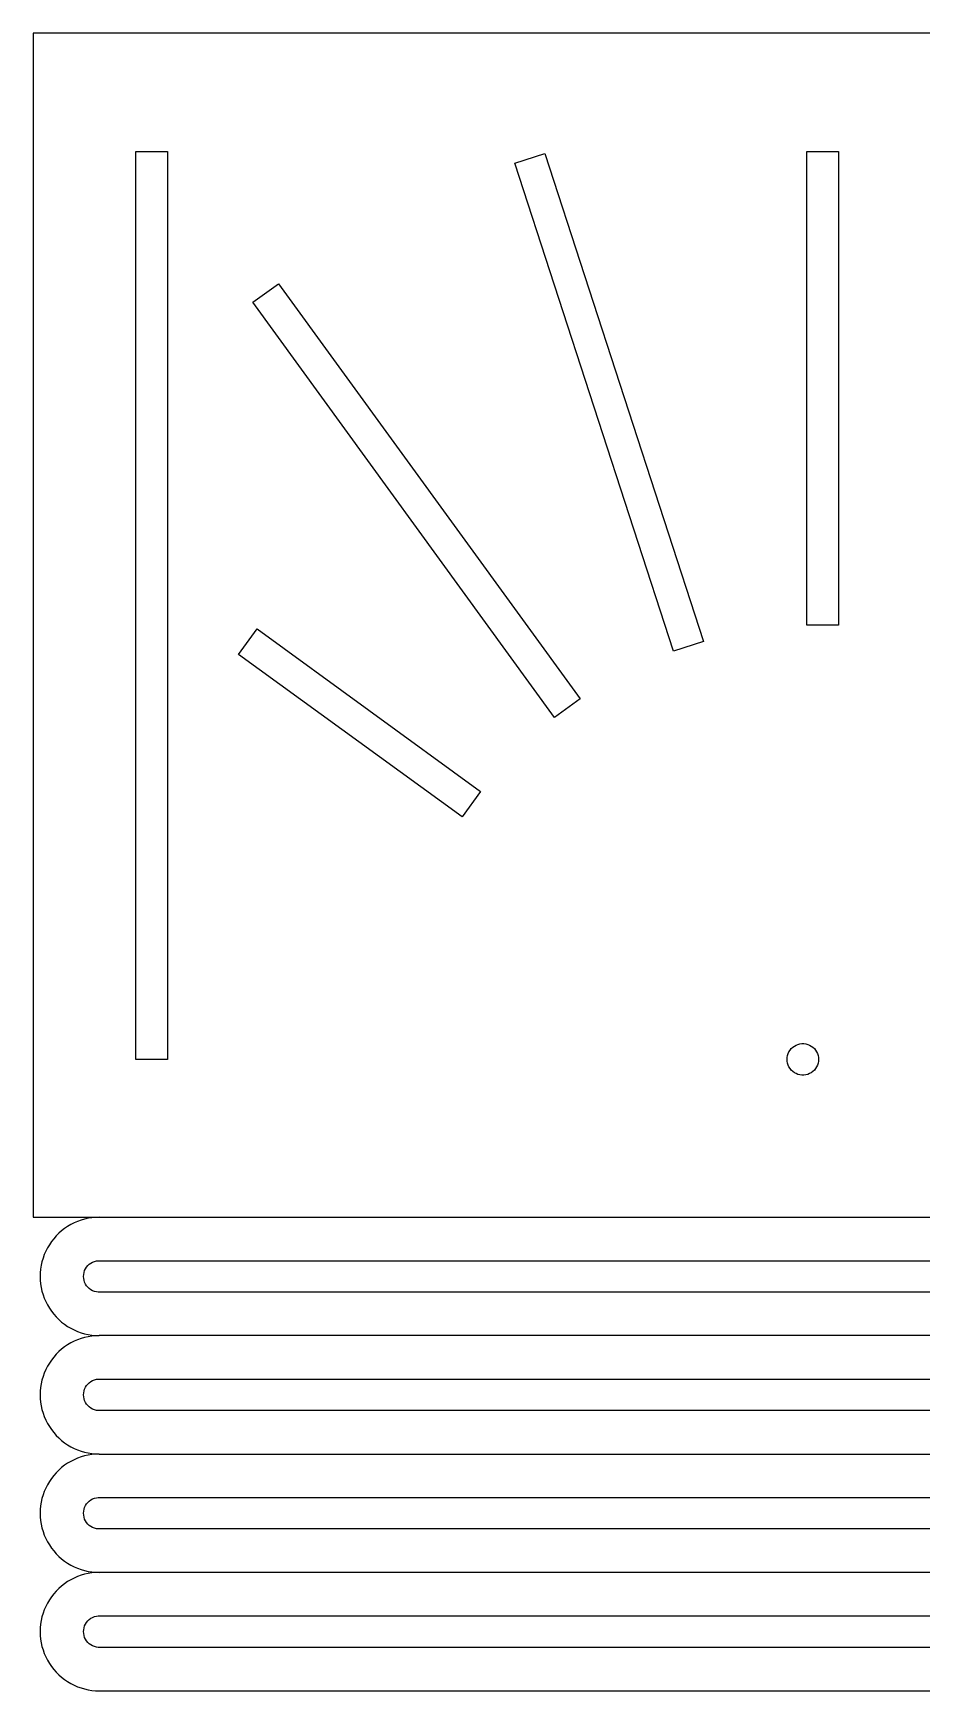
# Model space of a CAD drawing. Header units: centimetres. Extents: x 1 to 101, y 0 to 92.
# Drawn here: x 0.51 to 23.02, y 0.21 to 42.21 of the extents above; entities that cross this region are included whole.
import ezdxf

# ---------------------------------------------------------------- set-up
doc = ezdxf.new("R2010")
doc.units = ezdxf.units.CM
doc.layers.get('0').update_dxf_attribs({"lineweight": 25, "true_color": 0xffffff})

msp = doc.modelspace()

# ---------------------------------------------------------------- linework, layer by layer
for p, q in [((40.508, 42.211), (0.508, 42.211)), ((0.508, 42.211), (0.508, 12.211)), ((3.108, 39.211), (3.908, 39.211)), ((3.108, 16.211), (3.108, 39.211)), ((3.908, 39.211), (3.908, 16.211)), ((12.711, 38.913), (13.472, 39.16)), ((13.472, 39.16), (17.489, 26.796)), ((20.108, 39.211), (20.908, 39.211)), ((20.108, 27.211), (20.108, 39.211)), ((20.908, 39.211), (20.908, 27.211)), ((16.728, 26.549), (12.711, 38.913)), ((6.077, 35.392), (6.725, 35.863)), ((6.725, 35.863), (14.366, 25.345)), ((13.719, 24.875), (6.077, 35.392)), ((5.711, 26.468), (6.181, 27.115)), ((6.181, 27.115), (11.844, 23)), ((20.908, 27.211), (20.108, 27.211)), ((11.374, 22.353), (5.711, 26.468)), ((17.489, 26.796), (16.728, 26.549)), ((14.366, 25.345), (13.719, 24.875)), ((11.844, 23), (11.374, 22.353)), ((19.636, 16.358), (19.657, 16.404)), ((19.657, 16.404), (19.684, 16.446)), ((19.684, 16.446), (19.716, 16.485)), ((19.716, 16.485), (19.753, 16.519)), ((19.753, 16.519), (19.794, 16.549)), ((19.794, 16.549), (19.838, 16.573)), ((19.838, 16.573), (19.884, 16.591)), ((19.884, 16.591), (19.933, 16.604)), ((19.933, 16.604), (19.983, 16.61)), ((19.983, 16.61), (20.033, 16.61)), ((20.033, 16.61), (20.083, 16.604)), ((20.083, 16.604), (20.132, 16.591)), ((20.132, 16.591), (20.178, 16.573)), ((20.178, 16.573), (20.222, 16.549)), ((20.222, 16.549), (20.263, 16.519)), ((20.263, 16.519), (20.3, 16.485)), ((20.3, 16.485), (20.332, 16.446)), ((20.332, 16.446), (20.359, 16.404)), ((20.359, 16.404), (20.38, 16.358)), ((3.908, 16.211), (3.108, 16.211)), ((19.608, 16.211), (19.611, 16.261)), ((19.611, 16.161), (19.608, 16.211)), ((19.611, 16.261), (19.621, 16.311)), ((19.621, 16.112), (19.611, 16.161)), ((19.621, 16.311), (19.636, 16.358)), ((19.636, 16.064), (19.621, 16.112)), ((19.657, 16.018), (19.636, 16.064)), ((19.684, 15.976), (19.657, 16.018)), ((19.716, 15.937), (19.684, 15.976)), ((20.332, 15.976), (20.3, 15.937)), ((20.359, 16.018), (20.332, 15.976)), ((20.38, 16.064), (20.359, 16.018)), ((20.38, 16.358), (20.395, 16.311)), ((20.395, 16.112), (20.38, 16.064)), ((20.395, 16.311), (20.405, 16.261)), ((20.405, 16.161), (20.395, 16.112)), ((20.405, 16.261), (20.408, 16.211)), ((20.408, 16.211), (20.405, 16.161)), ((19.753, 15.903), (19.716, 15.937)), ((19.794, 15.873), (19.753, 15.903)), ((19.838, 15.849), (19.794, 15.873)), ((19.884, 15.831), (19.838, 15.849)), ((19.933, 15.818), (19.884, 15.831)), ((19.983, 15.812), (19.933, 15.818)), ((20.033, 15.812), (19.983, 15.812)), ((20.083, 15.818), (20.033, 15.812)), ((20.132, 15.831), (20.083, 15.818)), ((20.178, 15.849), (20.132, 15.831)), ((20.222, 15.873), (20.178, 15.849)), ((20.263, 15.903), (20.222, 15.873)), ((20.3, 15.937), (20.263, 15.903)), ((0.508, 12.211), (40.508, 12.211)), ((1.903, 12.184), (1.811, 12.164)), ((1.996, 12.199), (1.903, 12.184)), ((2.09, 12.208), (1.996, 12.199)), ((2.184, 12.211), (2.09, 12.208)), ((1.158, 11.805), (1.091, 11.738)), ((1.228, 11.867), (1.158, 11.805)), ((1.303, 11.925), (1.228, 11.867)), ((1.381, 11.978), (1.303, 11.925)), ((1.462, 12.026), (1.381, 11.978)), ((1.546, 12.068), (1.462, 12.026)), ((1.632, 12.106), (1.546, 12.068)), ((1.721, 12.138), (1.632, 12.106)), ((1.811, 12.164), (1.721, 12.138)), ((0.827, 11.35), (0.79, 11.263)), ((0.87, 11.434), (0.827, 11.35)), ((0.918, 11.515), (0.87, 11.434)), ((0.971, 11.593), (0.918, 11.515)), ((1.029, 11.667), (0.971, 11.593)), ((1.091, 11.738), (1.029, 11.667)), ((0.711, 10.992), (0.696, 10.899)), ((0.732, 11.084), (0.711, 10.992)), ((0.758, 11.175), (0.732, 11.084)), ((0.79, 11.263), (0.758, 11.175)), ((1.834, 10.904), (1.861, 10.946)), ((1.861, 10.946), (1.893, 10.985)), ((1.893, 10.985), (1.929, 11.019)), ((1.929, 11.019), (1.97, 11.049)), ((1.97, 11.049), (2.014, 11.073)), ((2.014, 11.073), (2.061, 11.091)), ((2.061, 11.091), (2.109, 11.104)), ((2.109, 11.104), (2.159, 11.11)), ((2.159, 11.11), (37.829, 11.11)), ((0.687, 10.805), (0.684, 10.711)), ((0.684, 10.711), (0.687, 10.617)), ((0.696, 10.899), (0.687, 10.805)), ((0.687, 10.617), (0.696, 10.523)), ((0.696, 10.523), (0.711, 10.43)), ((1.784, 10.711), (1.788, 10.761)), ((1.788, 10.661), (1.784, 10.711)), ((1.788, 10.761), (1.797, 10.811)), ((1.797, 10.612), (1.788, 10.661)), ((1.797, 10.811), (1.813, 10.858)), ((1.813, 10.564), (1.797, 10.612)), ((1.813, 10.858), (1.834, 10.904)), ((1.834, 10.518), (1.813, 10.564)), ((1.861, 10.476), (1.834, 10.518)), ((0.711, 10.43), (0.732, 10.338)), ((0.732, 10.338), (0.758, 10.248)), ((0.758, 10.248), (0.79, 10.159)), ((0.79, 10.159), (0.827, 10.072)), ((1.893, 10.437), (1.861, 10.476)), ((1.929, 10.403), (1.893, 10.437)), ((1.97, 10.373), (1.929, 10.403)), ((2.014, 10.349), (1.97, 10.373)), ((2.061, 10.331), (2.014, 10.349)), ((2.109, 10.318), (2.061, 10.331)), ((2.159, 10.312), (2.109, 10.318)), ((37.829, 10.312), (2.159, 10.312)), ((0.827, 10.072), (0.87, 9.988)), ((0.87, 9.988), (0.918, 9.907)), ((0.918, 9.907), (0.971, 9.829)), ((0.971, 9.829), (1.029, 9.755)), ((1.029, 9.755), (1.091, 9.684)), ((1.091, 9.684), (1.158, 9.618)), ((1.158, 9.618), (1.228, 9.555)), ((1.228, 9.555), (1.303, 9.498)), ((1.303, 9.498), (1.381, 9.445)), ((1.381, 9.445), (1.462, 9.397)), ((1.462, 9.397), (1.546, 9.354)), ((1.546, 9.354), (1.632, 9.316)), ((1.632, 9.316), (1.721, 9.284)), ((1.721, 9.284), (1.811, 9.258)), ((1.811, 9.258), (1.903, 9.238)), ((1.228, 8.867), (1.158, 8.805)), ((1.303, 8.925), (1.228, 8.867)), ((1.381, 8.978), (1.303, 8.925)), ((1.462, 9.026), (1.381, 8.978)), ((1.546, 9.068), (1.462, 9.026)), ((1.632, 9.106), (1.546, 9.068)), ((1.721, 9.138), (1.632, 9.106)), ((1.811, 9.164), (1.721, 9.138)), ((1.903, 9.184), (1.811, 9.164)), ((1.903, 9.238), (1.996, 9.223)), ((1.996, 9.199), (1.903, 9.184)), ((1.996, 9.223), (2.09, 9.214)), ((2.09, 9.208), (1.996, 9.199)), ((2.09, 9.214), (2.184, 9.211)), ((2.184, 9.211), (2.09, 9.208)), ((49.184, 9.211), (2.184, 9.211)), ((0.87, 8.434), (0.827, 8.35)), ((0.918, 8.515), (0.87, 8.434)), ((0.971, 8.593), (0.918, 8.515)), ((1.029, 8.667), (0.971, 8.593)), ((1.091, 8.738), (1.029, 8.667)), ((1.158, 8.805), (1.091, 8.738)), ((0.711, 7.992), (0.696, 7.899)), ((0.732, 8.084), (0.711, 7.992)), ((0.758, 8.175), (0.732, 8.084)), ((0.79, 8.263), (0.758, 8.175)), ((0.827, 8.35), (0.79, 8.263)), ((1.861, 7.946), (1.893, 7.985)), ((1.893, 7.985), (1.929, 8.019)), ((1.929, 8.019), (1.97, 8.049)), ((1.97, 8.049), (2.014, 8.073)), ((2.014, 8.073), (2.061, 8.091)), ((2.061, 8.091), (2.109, 8.104)), ((2.109, 8.104), (2.159, 8.11)), ((2.159, 8.11), (47.826, 8.11)), ((0.687, 7.805), (0.684, 7.711)), ((0.684, 7.711), (0.687, 7.617)), ((0.696, 7.899), (0.687, 7.805)), ((0.687, 7.617), (0.696, 7.523)), ((1.784, 7.711), (1.788, 7.761)), ((1.788, 7.661), (1.784, 7.711)), ((1.788, 7.761), (1.797, 7.811)), ((1.797, 7.612), (1.788, 7.661)), ((1.797, 7.811), (1.813, 7.858)), ((1.813, 7.564), (1.797, 7.612)), ((1.813, 7.858), (1.834, 7.904)), ((1.834, 7.518), (1.813, 7.564)), ((1.834, 7.904), (1.861, 7.946)), ((0.696, 7.523), (0.711, 7.43)), ((0.711, 7.43), (0.732, 7.338)), ((0.732, 7.338), (0.758, 7.248)), ((0.758, 7.248), (0.79, 7.159)), ((0.79, 7.159), (0.827, 7.072)), ((1.861, 7.476), (1.834, 7.518)), ((1.893, 7.437), (1.861, 7.476)), ((1.929, 7.403), (1.893, 7.437)), ((1.97, 7.373), (1.929, 7.403)), ((2.014, 7.349), (1.97, 7.373)), ((2.061, 7.331), (2.014, 7.349)), ((2.109, 7.318), (2.061, 7.331)), ((2.159, 7.312), (2.109, 7.318)), ((47.826, 7.312), (2.159, 7.312)), ((0.827, 7.072), (0.87, 6.988)), ((0.87, 6.988), (0.918, 6.907)), ((0.918, 6.907), (0.971, 6.829)), ((0.971, 6.829), (1.029, 6.755)), ((1.029, 6.755), (1.091, 6.684)), ((1.091, 6.684), (1.158, 6.618)), ((1.158, 6.618), (1.228, 6.555)), ((1.228, 6.555), (1.303, 6.498)), ((1.303, 6.498), (1.381, 6.445)), ((1.381, 6.445), (1.462, 6.397)), ((1.462, 6.397), (1.546, 6.354)), ((1.546, 6.354), (1.632, 6.316)), ((1.632, 6.316), (1.721, 6.284)), ((1.303, 5.925), (1.228, 5.867)), ((1.381, 5.978), (1.303, 5.925)), ((1.462, 6.026), (1.381, 5.978)), ((1.546, 6.068), (1.462, 6.026)), ((1.632, 6.106), (1.546, 6.068)), ((1.721, 6.138), (1.632, 6.106)), ((1.721, 6.284), (1.811, 6.258)), ((1.811, 6.164), (1.721, 6.138)), ((1.811, 6.258), (1.903, 6.238)), ((1.903, 6.184), (1.811, 6.164)), ((1.903, 6.238), (1.996, 6.223)), ((1.996, 6.199), (1.903, 6.184)), ((1.996, 6.223), (2.09, 6.214)), ((2.09, 6.208), (1.996, 6.199)), ((2.09, 6.214), (2.184, 6.211)), ((2.184, 6.211), (2.09, 6.208)), ((2.184, 6.211), (49.184, 6.211)), ((0.918, 5.515), (0.87, 5.434)), ((0.971, 5.593), (0.918, 5.515)), ((1.029, 5.667), (0.971, 5.593)), ((1.091, 5.738), (1.029, 5.667)), ((1.158, 5.805), (1.091, 5.738)), ((1.228, 5.867), (1.158, 5.805)), ((0.732, 5.084), (0.711, 4.992)), ((0.758, 5.175), (0.732, 5.084)), ((0.79, 5.263), (0.758, 5.175)), ((0.827, 5.35), (0.79, 5.263)), ((0.87, 5.434), (0.827, 5.35)), ((1.929, 5.019), (1.97, 5.049)), ((1.97, 5.049), (2.014, 5.073)), ((2.014, 5.073), (2.061, 5.091)), ((2.061, 5.091), (2.109, 5.104)), ((2.109, 5.104), (2.159, 5.11)), ((2.159, 5.11), (47.829, 5.11)), ((0.687, 4.805), (0.684, 4.711)), ((0.684, 4.711), (0.687, 4.617)), ((0.696, 4.899), (0.687, 4.805)), ((0.711, 4.992), (0.696, 4.899)), ((1.784, 4.711), (1.788, 4.761)), ((1.788, 4.661), (1.784, 4.711)), ((1.788, 4.761), (1.797, 4.811)), ((1.797, 4.612), (1.788, 4.661)), ((1.797, 4.811), (1.813, 4.858)), ((1.813, 4.858), (1.834, 4.904)), ((1.834, 4.904), (1.861, 4.946)), ((1.861, 4.946), (1.893, 4.985)), ((1.893, 4.985), (1.929, 5.019)), ((0.687, 4.617), (0.696, 4.523)), ((0.696, 4.523), (0.711, 4.43)), ((0.711, 4.43), (0.732, 4.338)), ((0.732, 4.338), (0.758, 4.248)), ((0.758, 4.248), (0.79, 4.159)), ((1.813, 4.564), (1.797, 4.612)), ((1.834, 4.518), (1.813, 4.564)), ((1.861, 4.476), (1.834, 4.518)), ((1.893, 4.437), (1.861, 4.476)), ((1.929, 4.403), (1.893, 4.437)), ((1.97, 4.373), (1.929, 4.403)), ((2.014, 4.349), (1.97, 4.373)), ((2.061, 4.331), (2.014, 4.349)), ((2.109, 4.318), (2.061, 4.331)), ((2.159, 4.312), (2.109, 4.318)), ((47.829, 4.312), (2.159, 4.312)), ((0.79, 4.159), (0.827, 4.072)), ((0.827, 4.072), (0.87, 3.988)), ((0.87, 3.988), (0.918, 3.907)), ((0.918, 3.907), (0.971, 3.829)), ((0.971, 3.829), (1.029, 3.755)), ((1.029, 3.755), (1.091, 3.684)), ((1.091, 3.684), (1.158, 3.618)), ((1.158, 3.618), (1.228, 3.555)), ((1.228, 3.555), (1.303, 3.498)), ((1.303, 3.498), (1.381, 3.445)), ((1.381, 3.445), (1.462, 3.397)), ((1.462, 3.397), (1.546, 3.354)), ((1.381, 2.978), (1.303, 2.925)), ((1.462, 3.026), (1.381, 2.978)), ((1.546, 3.068), (1.462, 3.026)), ((1.546, 3.354), (1.632, 3.316)), ((1.632, 3.106), (1.546, 3.068)), ((1.632, 3.316), (1.721, 3.284)), ((1.721, 3.138), (1.632, 3.106)), ((1.721, 3.284), (1.811, 3.258)), ((1.811, 3.164), (1.721, 3.138)), ((1.811, 3.258), (1.903, 3.238)), ((1.903, 3.184), (1.811, 3.164)), ((1.903, 3.238), (1.996, 3.223)), ((1.996, 3.199), (1.903, 3.184)), ((1.996, 3.223), (2.09, 3.214)), ((2.09, 3.208), (1.996, 3.199)), ((2.09, 3.214), (2.184, 3.211)), ((2.184, 3.211), (2.09, 3.208)), ((49.184, 3.211), (2.184, 3.211)), ((0.971, 2.593), (0.918, 2.515)), ((1.029, 2.667), (0.971, 2.593)), ((1.091, 2.738), (1.029, 2.667)), ((1.158, 2.805), (1.091, 2.738)), ((1.228, 2.867), (1.158, 2.805)), ((1.303, 2.925), (1.228, 2.867)), ((0.758, 2.175), (0.732, 2.084)), ((0.79, 2.263), (0.758, 2.175)), ((0.827, 2.35), (0.79, 2.263)), ((0.87, 2.434), (0.827, 2.35)), ((0.918, 2.515), (0.87, 2.434)), ((2.061, 2.091), (2.109, 2.104)), ((2.109, 2.104), (2.159, 2.11)), ((2.159, 2.11), (47.828, 2.11)), ((0.687, 1.805), (0.684, 1.711)), ((0.684, 1.711), (0.687, 1.617)), ((0.696, 1.899), (0.687, 1.805)), ((0.711, 1.992), (0.696, 1.899)), ((0.732, 2.084), (0.711, 1.992)), ((1.784, 1.711), (1.788, 1.761)), ((1.788, 1.661), (1.784, 1.711)), ((1.788, 1.761), (1.797, 1.811)), ((1.797, 1.811), (1.813, 1.858)), ((1.813, 1.858), (1.834, 1.904)), ((1.834, 1.904), (1.861, 1.946)), ((1.861, 1.946), (1.893, 1.985)), ((1.893, 1.985), (1.929, 2.019)), ((1.929, 2.019), (1.97, 2.049)), ((1.97, 2.049), (2.014, 2.073)), ((2.014, 2.073), (2.061, 2.091)), ((0.687, 1.617), (0.696, 1.523)), ((0.696, 1.523), (0.711, 1.43)), ((0.711, 1.43), (0.732, 1.338)), ((0.732, 1.338), (0.758, 1.248)), ((1.797, 1.612), (1.788, 1.661)), ((1.813, 1.564), (1.797, 1.612)), ((1.834, 1.518), (1.813, 1.564)), ((1.861, 1.476), (1.834, 1.518)), ((1.893, 1.437), (1.861, 1.476)), ((1.929, 1.403), (1.893, 1.437)), ((1.97, 1.373), (1.929, 1.403)), ((2.014, 1.349), (1.97, 1.373)), ((2.061, 1.331), (2.014, 1.349)), ((2.109, 1.318), (2.061, 1.331)), ((2.159, 1.312), (2.109, 1.318)), ((47.828, 1.312), (2.159, 1.312)), ((0.758, 1.248), (0.79, 1.159)), ((0.79, 1.159), (0.827, 1.072)), ((0.827, 1.072), (0.87, 0.988)), ((0.87, 0.988), (0.918, 0.907)), ((0.918, 0.907), (0.971, 0.829)), ((0.971, 0.829), (1.029, 0.755)), ((1.029, 0.755), (1.091, 0.684)), ((1.091, 0.684), (1.158, 0.618)), ((1.158, 0.618), (1.228, 0.555)), ((1.228, 0.555), (1.303, 0.498)), ((1.303, 0.498), (1.381, 0.445)), ((1.381, 0.445), (1.462, 0.397)), ((1.462, 0.397), (1.546, 0.354)), ((1.546, 0.354), (1.632, 0.316)), ((1.632, 0.316), (1.721, 0.284)), ((1.721, 0.284), (1.811, 0.258)), ((1.811, 0.258), (1.903, 0.238)), ((1.903, 0.238), (1.996, 0.223)), ((1.996, 0.223), (2.09, 0.214)), ((2.09, 0.214), (2.184, 0.211)), ((2.184, 0.211), (49.184, 0.211))]:
    msp.add_line(p, q)

doc.saveas('drawing.dxf')
